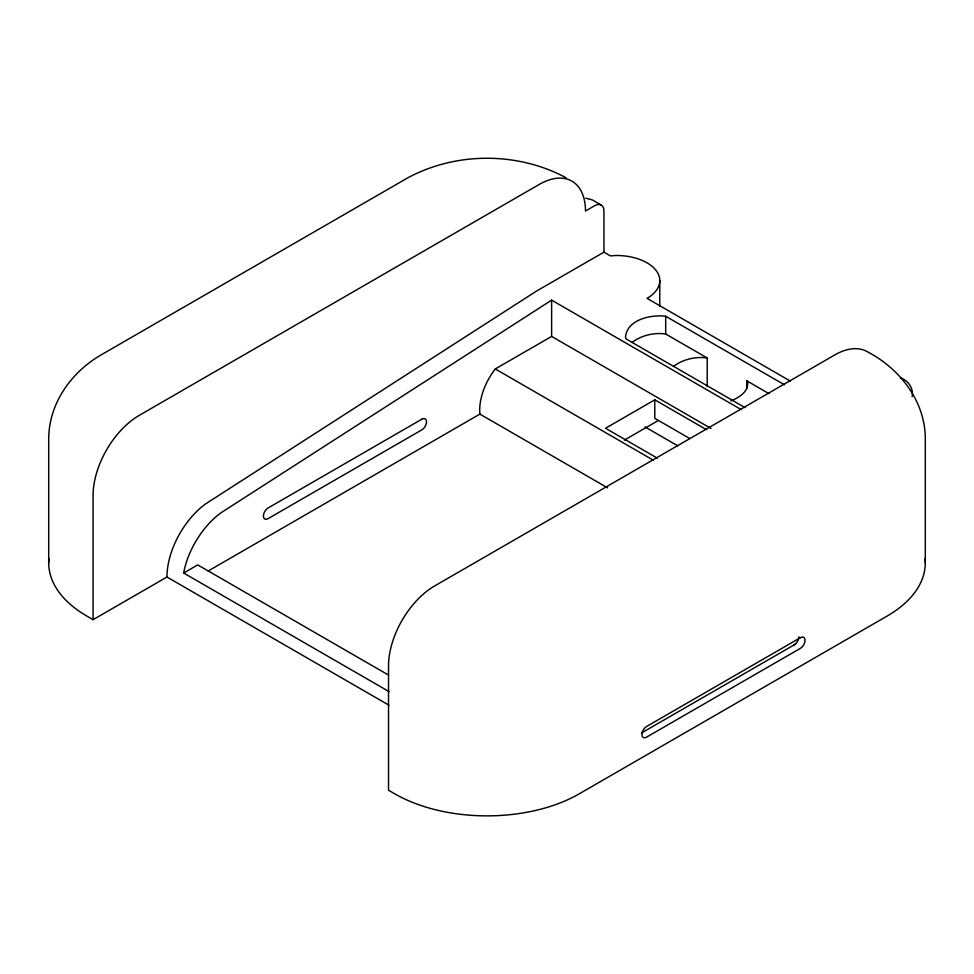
<?xml version="1.0" encoding="UTF-8"?>
<svg xmlns="http://www.w3.org/2000/svg" width="974" height="974" viewBox="0 0 974 974"><rect width="100%" height="100%" fill="white"/><g stroke="black" fill="none" stroke-linecap="round" stroke-linejoin="round"><path stroke-width="1.46" d="M208.229 570.971L479.89 414.108A46.204 26.675 -60 0 1 495.279 368.951L551.625 336.42L551.625 300.138L741.226 409.604M93.09 619.671L166.956 577.022A62.762 36.233 -60 0 1 205.538 503.948L536.236 291.25L603.941 252.156L603.941 211.041A13.052 7.536 -60 0 0 594.712 205.709L585.471 211.041A65.282 37.694 -60 0 0 539.316 184.39L139.258 415.362A65.282 37.694 -60 0 0 93.09 495.316L93.09 619.671L86.942 616.116A130.565 75.375 0 0 1 48.907 558.589M912.163 396.662C913.697 388.261 908.34 380.615 900.512 377.851M389.064 691.613L183.66 573.029L183.855 571.775A62.762 36.233 -60 0 1 220.928 512.835L551.625 300.138M631.943 342.507C641.403 335.336 653.98 332.317 665.692 334.009L707.209 357.982L707.209 386.629M673.46 366.48C682.92 359.309 695.509 356.289 707.209 357.982M183.66 573.029L197.722 564.908L388.65 675.128M706.479 429.68L654.784 399.827L605.536 428.256L657.243 458.109M624.358 440.102L657.852 420.768M641.708 732.85L795.721 643.984M730.914 400.935C738.56 397.745 748.641 391.998 747.618 382.344L746.863 380.871L768.912 393.606M585.739 198.185L592.265 199.877L601.238 205.064M784.484 384.827L665.692 316.246C650.863 314.371 626.647 319.606 625.478 337.552L626.233 339.025L745.037 407.607M566.247 177.852C517.766 151.725 456.234 151.725 407.753 177.852L100.906 355.023C71.224 372.238 48.992 403.333 48.7 438.458L48.7 562.814M603.941 252.156L610.43 255.906L616.25 255.468A43.526 25.129 0 0 1 656.464 270.979A43.526 25.129 0 0 1 647.028 298.361L790.413 381.138M551.625 336.42L710.947 428.402M689.677 438.495L654.784 418.345L654.784 399.827M644.934 426.88L677.794 445.849M495.279 368.951L653.286 460.166M479.89 414.108L607.606 487.852M166.956 577.022L388.857 705.139M925.3 562.814L925.3 438.458C925.093 400.911 899.672 368.562 867.384 351.724A65.282 37.694 -60 0 0 834.742 354.95L434.684 585.922A65.282 37.694 -60 0 0 388.529 665.875L388.529 790.231L394.677 793.786A130.565 75.375 0 0 0 579.323 793.786L887.058 616.116A130.565 75.375 0 0 0 925.093 558.589M746.863 380.871L746.863 388.407M665.692 316.246L665.692 334.009M659.775 280.585L659.775 306.311M798.875 636.777A6.526 3.774 -60 0 1 794.26 644.776M421.9 419.173L268.033 508.002A6.538 3.774 -60 0 0 263.406 516.001A6.538 3.774 -60 0 0 268.033 518.667L421.9 429.826A6.526 3.774 -60 0 0 426.515 421.839A6.526 3.774 -60 0 0 421.9 419.173M800.421 637.666L646.541 726.507A6.526 3.774 -60 0 0 641.927 734.493A6.526 3.774 -60 0 0 646.541 737.16L800.421 648.331A6.526 3.774 -60 0 0 805.035 640.332A6.526 3.774 -60 0 0 800.421 637.666"/></g></svg>
